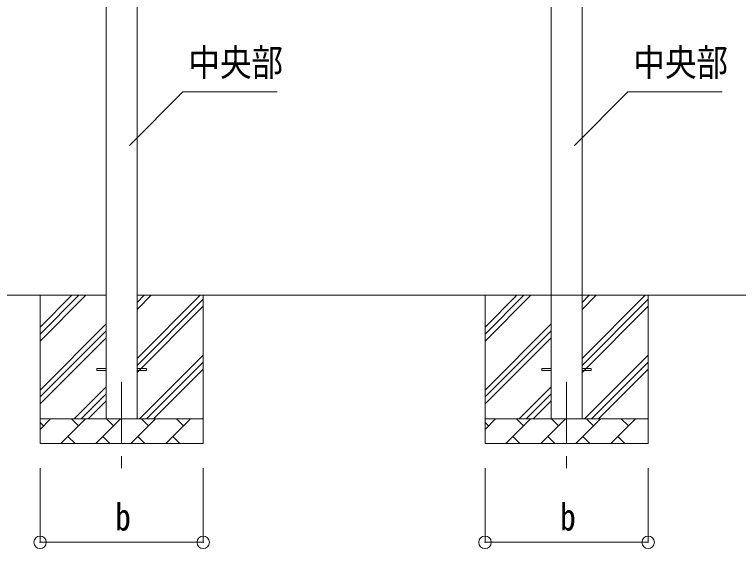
# Model space of a CAD drawing. Units: millimetres, scale not verified. Extents: x -13976 to 14131, y -9754 to 9646.
# Drawn here: x 3154 to 6083, y -704 to 1455 of the extents above; entities that cross this region are included whole.
import ezdxf
from ezdxf.enums import TextEntityAlignment as Align

# ---------------------------------------------------------------- set-up
doc = ezdxf.new("R2010")
doc.units = ezdxf.units.MM
doc.header["$LTSCALE"] = 50
doc.header["$PDMODE"] = 32
doc.header["$PDSIZE"] = 50
doc.linetypes.add('CHAIN1', pattern=[8, 5, -1, 1, -1])
for name, color, linetype, lineweight in [('0-2_建具', 4, 'Continuous', 9), ('0-4_設備', 7, 'Continuous', 9), ('0-6_手摺', 5, 'Continuous', 5), ('0-7_ハッチ', 6, 'Continuous', 9)]:
    doc.layers.add(name, color=color, linetype=linetype, lineweight=lineweight)
doc.styles.add('ＭＳ ゴシック', font='')
doc.styles.get('ＭＳ ゴシック').set_extended_font_data('MS Gothic')

msp = doc.modelspace()

# ---------------------------------------------------------------- linework, layer by layer
at = {"layer": '0-2_建具'}
for p, q in [((3524.65, 2697.99), (3524.65, -180.22)), ((3649.65, -180.22), (3649.65, 2697.99)), ((5324.65, 2723.71), (5324.65, -180.22)), ((5449.65, -180.22), (5449.65, 2723.71)), ((3487.15, 15.28), (3487.15, 24.28)), ((3487.15, 24.28), (3524.65, 24.28)), ((3487.15, 15.28), (3524.65, 15.28)), ((3649.65, 24.28), (3687.15, 24.28)), ((3649.65, 15.28), (3687.15, 15.28)), ((3687.15, 15.28), (3687.15, 24.28)), ((5287.15, 15.28), (5287.15, 24.28)), ((5287.15, 24.28), (5324.65, 24.28)), ((5287.15, 15.28), (5324.65, 15.28)), ((5449.65, 24.28), (5487.15, 24.28)), ((5449.65, 15.28), (5487.15, 15.28)), ((5487.15, 15.28), (5487.15, 24.28))]:
    msp.add_line(p, q, dxfattribs=at)
at = {"layer": '0-2_建具', "color": 7, "linetype": 'CHAIN1'}
for p, q in [((3587.15, -30.22), (3587.15, -379.22)), ((5387.15, -30.22), (5387.15, -379.22))]:
    msp.add_line(p, q, dxfattribs=at)
at = {"layer": '0-4_設備'}
for p, q in [((3524.65, 319.78), (1849.65, 319.78)), ((3257.15, 191.3), (3385.64, 319.78)), ((3257.15, 163.01), (3413.92, 319.78)), ((3257.15, 134.73), (3442.2, 319.78)), ((3257.15, 319.78), (3257.15, -280.22)), ((3649.65, 290.95), (3678.48, 319.78)), ((3649.65, 262.67), (3706.76, 319.78)), ((3649.65, 64.68), (3904.75, 319.78)), ((7124.65, 319.78), (3649.65, 319.78)), ((3649.65, 36.39), (3917.15, 303.89)), ((3917.15, 319.78), (3917.15, -280.22)), ((5057.15, 191.3), (5185.64, 319.78)), ((5057.15, 163.01), (5213.92, 319.78)), ((5057.15, 134.73), (5242.2, 319.78)), ((5057.15, 319.78), (5057.15, -280.22)), ((5449.65, 290.95), (5478.48, 319.78)), ((5449.65, 262.67), (5506.76, 319.78)), ((5449.65, 64.68), (5704.75, 319.78)), ((5449.65, 36.39), (5717.15, 303.89)), ((5717.15, 319.78), (5717.15, -280.22)), ((3649.65, 8.11), (3917.15, 275.61)), ((5449.65, 8.11), (5717.15, 275.61)), ((3257.15, -63.26), (3524.65, 204.24)), ((3257.15, -91.55), (3524.65, 175.95)), ((5057.15, -63.26), (5324.65, 204.24)), ((5057.15, -91.55), (5324.65, 175.95)), ((3257.15, -119.83), (3524.65, 147.67)), ((5057.15, -119.83), (5324.65, 147.67)), ((3659.31, -180.22), (3917.15, 77.62)), ((5459.31, -180.22), (5717.15, 77.62)), ((3687.59, -180.22), (3917.15, 49.34)), ((5487.59, -180.22), (5717.15, 49.34)), ((3715.88, -180.22), (3917.15, 21.05)), ((5515.88, -180.22), (5717.15, 21.05)), ((3394.75, -180.22), (3524.65, -50.32)), ((5194.75, -180.22), (5324.65, -50.32)), ((3423.04, -180.22), (3524.65, -78.61)), ((5223.04, -180.22), (5324.65, -78.61)), ((3451.32, -180.22), (3524.65, -106.89)), ((5251.32, -180.22), (5324.65, -106.89)), ((3257.15, -223.12), (3300.05, -180.22)), ((3257.15, -180.22), (3917.15, -180.22)), ((3271.49, -208.78), (3257.15, -194.44)), ((3341.47, -280.22), (3441.47, -180.22)), ((3412.91, -208.78), (3384.36, -180.22)), ((3482.89, -280.22), (3582.89, -180.22)), ((3554.34, -208.78), (3525.78, -180.22)), ((3624.31, -280.22), (3724.31, -180.22)), ((3695.76, -208.78), (3667.2, -180.22)), ((3765.73, -280.22), (3865.73, -180.22)), ((3837.18, -208.78), (3808.62, -180.22)), ((3913.87, -180.22), (3917.15, -176.94)), ((5057.15, -223.12), (5100.05, -180.22)), ((5057.15, -180.22), (5717.15, -180.22)), ((5071.49, -208.78), (5057.15, -194.44)), ((5141.47, -280.22), (5241.47, -180.22)), ((5212.91, -208.78), (5184.36, -180.22)), ((5282.89, -280.22), (5382.89, -180.22)), ((5354.34, -208.78), (5325.78, -180.22)), ((5424.31, -280.22), (5524.31, -180.22)), ((5495.76, -208.78), (5467.2, -180.22)), ((5565.73, -280.22), (5665.73, -180.22)), ((5637.18, -208.78), (5608.62, -180.22)), ((5713.87, -180.22), (5717.15, -176.94)), ((3370.02, -251.67), (3398.57, -280.22)), ((3511.44, -251.67), (3540, -280.22)), ((3652.86, -251.67), (3681.42, -280.22)), ((3794.29, -251.67), (3822.84, -280.22)), ((5170.02, -251.67), (5198.57, -280.22)), ((5311.44, -251.67), (5340, -280.22)), ((5452.86, -251.67), (5481.42, -280.22)), ((5594.29, -251.67), (5622.84, -280.22)), ((3917.15, -280.22), (3257.15, -280.22)), ((5717.15, -280.22), (5057.15, -280.22))]:
    msp.add_line(p, q, dxfattribs=at)
at = {"layer": '0-6_手摺', "color": 6, "lineweight": 9}
for p, q in [((3257.15, -679.22), (3257.15, -379.22)), ((5057.15, -679.22), (5057.15, -379.22))]:
    msp.add_line(p, q, dxfattribs=at)
for points in [[(3257.15, -679.22), (3917.15, -679.22), (3917.15, -379.22)], [(5057.15, -679.22), (5717.15, -679.22), (5717.15, -379.22)]]:
    msp.add_lwpolyline(points, dxfattribs=at)
at = {"layer": '0-6_手摺', "color": 6}
for p in [(3257.15, -679.22), (3917.15, -679.22), (5057.15, -679.22), (5717.15, -679.22)]:
    msp.add_point(p, dxfattribs=at)
at = {"layer": '0-7_ハッチ'}
for p, q in [((3834.79, 1141.85), (3618.78, 925.85)), ((4216.1, 1141.85), (3834.79, 1141.85)), ((5634.79, 1141.85), (5418.78, 925.85)), ((6016.1, 1141.85), (5634.79, 1141.85))]:
    msp.add_line(p, q, dxfattribs=at)

# ---------------------------------------------------------------- texts
at = {"layer": '0-6_手摺', "color": 7, "style": 'ＭＳ ゴシック', "width": 0.85}
for p in [(3560.9, -664.22), (5360.9, -664.22)]:
    msp.add_text('b', height=110, dxfattribs=at).set_placement(p, align=Align.BOTTOM_LEFT)
at = {"layer": '0-7_ハッチ', "color": 7, "style": 'ＭＳ ゴシック', "width": 0.85}
for p in [(3857.42, 1173.2), (5657.42, 1173.2)]:
    msp.add_text('中央部', height=110, dxfattribs=at).set_placement(p, align=Align.BOTTOM_LEFT)

doc.saveas('drawing.dxf')
